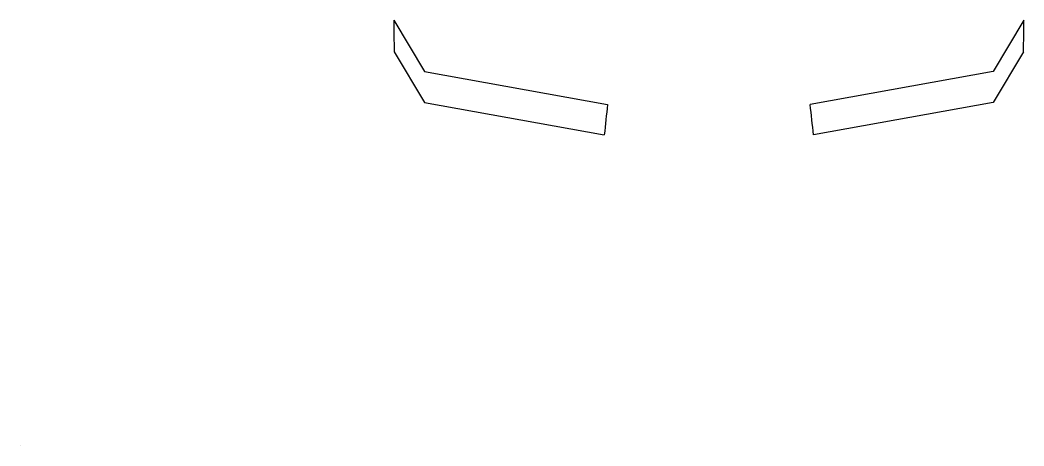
# Model space of a CAD drawing. Header units: millimetres. Extents: x 2 to 50.8, y -41.1 to -20.4.
import ezdxf

# ---------------------------------------------------------------- set-up
doc = ezdxf.new("R2010")
doc.units = ezdxf.units.MM
doc.layers.add('Corte exterior', color=1, linetype='Continuous', true_color=0xff0000)
doc.layers.add('grabado linea medio', color=3, linetype='Continuous', true_color=0x00ff00)

msp = doc.modelspace()

# ---------------------------------------------------------------- linework, layer by layer
at = {"layer": 'Corte exterior'}
msp.add_line((2, -41.067), (2, -41.067), dxfattribs=at)
for centre, radius, start, end in [((74.325, -20.358), 54.149, 180.0039, 181.6305), ((0.761, -20.266), 50.067, 358.1249, 359.8931), ((83.649, -30.969), 53.467, 173.0194, 174.6044), ((-17.419, -31.807), 58.309, 5.77466, 7.22824)]:
    msp.add_arc(centre, radius, start, end, dxfattribs=at)
at = {"layer": 'grabado linea medio'}
for points in [[(20.176, -20.362), (21.667, -22.863), (30.578, -24.471)], [(50.828, -20.359), (49.337, -22.861), (40.427, -24.47)], [(20.197, -21.897), (21.666, -24.362), (30.41, -25.941)], [(50.807, -21.896), (49.337, -24.361), (40.594, -25.94)]]:
    msp.add_lwpolyline(points, dxfattribs=at)

doc.saveas('drawing.dxf')
